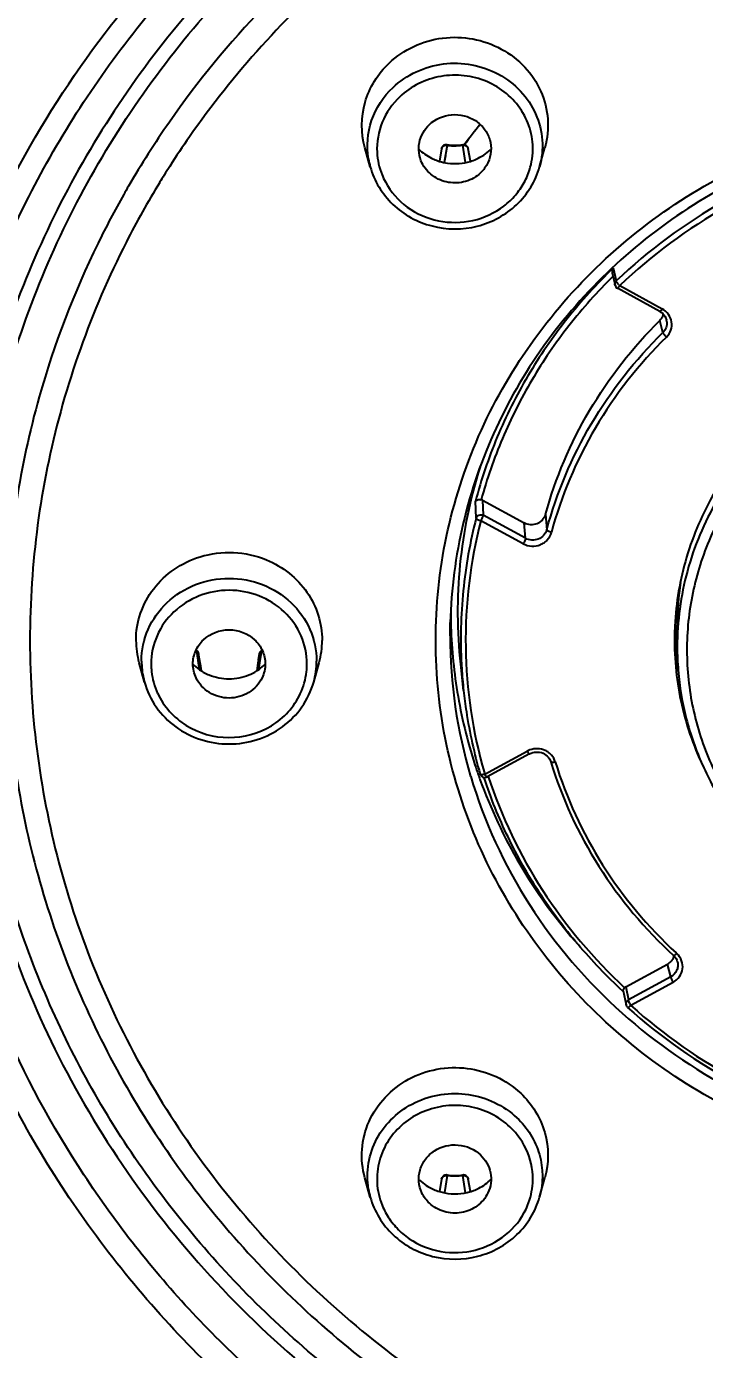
# Model space of a CAD drawing. Header units: millimetres. Extents: x 19741 to 22117, y -10160 to -6800.
# Drawn here: x 20972.94 to 20987.01, y -8173.92 to -8146.44 of the extents above; entities that cross this region are included whole.
import ezdxf

# ---------------------------------------------------------------- set-up
doc = ezdxf.new("R2010")
doc.units = ezdxf.units.MM
doc.styles.add('ARIAL', font='arial.ttf')
doc.dimstyles.get("Standard").update_dxf_attribs({"dimtxt": 15, "dimasz": 15, "dimexe": 0.18, "dimexo": 0.0625, "dimgap": 4, "dimtad": 0, "dimdec": 1, "dimdsep": 46, "dimtxsty": 'ARIAL', "dimcen": 0, "dimclrd": 5, "dimclre": 5, "dimclrt": 5, "dimadec": 0, "dimazin": 0, "dimtfac": 1, "dimtdec": 1, "dimtofl": 0, "dimtmove": 0, "dimatfit": 3, "dimfxl": 1, "dimtolj": 1, "dimtzin": 0, "dimarcsym": 0})

# ---------------------------------------------------------------- blocks, each defined once
blk = doc.blocks.new('*D105')
at = {"color": 5, "lineweight": -2, "transparency": 16777216}
for p, q in [((20930.718, -8157.92), (20930.718, -8082.015)), ((21055.576, -8157.917), (21055.576, -8082.015)), ((20945.718, -8082.195), (21040.576, -8082.195)), ((21055.576, -8082.195), (21070.576, -8082.195))]:
    blk.add_line(p, q, dxfattribs=at)
at = {"color": 5, "transparency": 16777216}
for points in [[(20945.718, -8079.695), (20945.718, -8084.695), (20930.718, -8082.195)], [(21040.576, -8079.695), (21040.576, -8084.695), (21055.576, -8082.195)]]:
    blk.add_solid(points, dxfattribs=at)
at = {"layer": 'Defpoints', "color": 0, "transparency": 16777216}
for p in [(21055.576, -8082.195), (20930.718, -8157.982), (21055.576, -8157.979)]:
    blk.add_point(p, dxfattribs=at)
at = {"color": 5, "transparency": 16777216, "insert": (21099.363, -8082.195), "char_height": 15, "attachment_point": 5, "style": 'ARIAL'}
blk.add_mtext('\\A1;%%C125', dxfattribs=at)

msp = doc.modelspace()

# ---------------------------------------------------------------- linework, layer by layer
at = {"linetype": 'Continuous'}
for p, q in [((20980.077, -8149.358), (20979.965, -8148.957)), ((20981.557, -8148.984), (20981.512, -8149.241)), ((20981.67, -8148.907), (20981.613, -8149.267)), ((20981.67, -8148.907), (20981.671, -8148.9)), ((20981.671, -8148.9), (20981.671, -8148.898)), ((20982.054, -8149.268), (20981.996, -8148.907)), ((20982.003, -8148.952), (20981.996, -8148.907)), ((20982.154, -8149.242), (20982.109, -8148.984)), ((20983.59, -8149.358), (20983.701, -8148.957)), ((20981.635, -8149.129), (20981.613, -8149.267)), ((20985.12, -8151.454), (20985.182, -8151.726)), ((20985.12, -8151.454), (20985.161, -8151.636)), ((20985.099, -8151.566), (20985.156, -8151.813)), ((20986.085, -8152.359), (20985.205, -8151.879)), ((20985.253, -8151.824), (20986.133, -8152.304)), ((20986.149, -8152.797), (20986.084, -8152.546)), ((20986.225, -8152.539), (20986.225, -8152.54)), ((20982.275, -8156.651), (20982.259, -8156.302)), ((20982.407, -8156.28), (20983.272, -8156.752)), ((20982.407, -8156.28), (20982.422, -8156.592)), ((20982.407, -8156.28), (20982.422, -8156.592)), ((20983.248, -8157.183), (20982.372, -8156.705)), ((20983.298, -8157.071), (20982.422, -8156.592)), ((20983.298, -8157.071), (20983.272, -8156.752)), ((20983.711, -8156.578), (20983.738, -8156.895)), ((20981.734, -8159.093), (20981.738, -8158.82)), ((20986.447, -8159.324), (20986.447, -8158.868)), ((20976.5, -8159.557), (20976.477, -8159.406)), ((20976.484, -8159.456), (20976.477, -8159.406)), ((20976.515, -8159.657), (20976.492, -8159.507)), ((20976.546, -8159.656), (20976.516, -8159.466)), ((20977.758, -8159.593), (20977.778, -8159.466)), ((20977.817, -8159.406), (20977.787, -8159.607)), ((20975.391, -8160.055), (20975.279, -8159.654)), ((20976.537, -8159.801), (20976.515, -8159.657)), ((20976.537, -8159.801), (20976.515, -8159.657)), ((20977.746, -8159.665), (20977.72, -8159.824)), ((20977.758, -8159.593), (20977.746, -8159.665)), ((20977.787, -8159.607), (20977.757, -8159.801)), ((20977.779, -8159.657), (20977.757, -8159.801)), ((20977.794, -8159.557), (20977.779, -8159.657)), ((20978.903, -8160.055), (20979.015, -8159.654)), ((20982.014, -8160.232), (20981.955, -8159.687)), ((20982.453, -8161.971), (20983.333, -8161.491)), ((20983.381, -8161.546), (20982.501, -8162.026)), ((20983.381, -8161.546), (20983.381, -8161.546)), ((20982.445, -8161.943), (20982.453, -8161.971)), ((20982.445, -8161.943), (20982.453, -8161.971)), ((20982.439, -8162.046), (20982.437, -8162.038)), ((20982.442, -8162.045), (20982.439, -8162.037)), ((20986.371, -8165.736), (20986.371, -8165.735)), ((20986.424, -8165.68), (20986.439, -8165.695)), ((20986.424, -8165.681), (20986.439, -8165.695)), ((20985.377, -8166.385), (20986.241, -8165.913)), ((20986.31, -8166.179), (20986.241, -8165.913)), ((20986.451, -8165.874), (20986.452, -8165.874)), ((20986.31, -8166.179), (20985.433, -8166.658)), ((20986.359, -8166.292), (20985.483, -8166.771)), ((20985.328, -8166.484), (20985.32, -8166.477)), ((20985.329, -8166.484), (20985.321, -8166.476)), ((20985.326, -8166.471), (20985.385, -8166.758)), ((20985.377, -8166.385), (20985.433, -8166.658)), ((20980.077, -8170.753), (20979.965, -8170.351)), ((20981.557, -8170.379), (20981.512, -8170.637)), ((20981.67, -8170.302), (20981.614, -8170.656)), ((20981.67, -8170.302), (20981.671, -8170.294)), ((20981.671, -8170.294), (20981.671, -8170.292)), ((20982.054, -8170.661), (20981.996, -8170.302)), ((20982.003, -8170.347), (20981.996, -8170.302)), ((20982.154, -8170.636), (20982.109, -8170.378)), ((20983.59, -8170.753), (20983.701, -8170.351)), ((20981.614, -8170.656), (20981.613, -8170.662)), ((20981.614, -8170.656), (20981.613, -8170.662)), ((20981.635, -8170.524), (20981.614, -8170.656))]:
    msp.add_line(p, q, dxfattribs=at)
for points in [[(20981.671, -8148.898), (20981.662, -8148.897), (20981.644, -8148.898), (20981.628, -8148.901), (20981.612, -8148.908), (20981.598, -8148.916), (20981.587, -8148.926), (20981.577, -8148.937), (20981.569, -8148.95), (20981.563, -8148.961), (20981.56, -8148.971), (20981.558, -8148.981), (20981.557, -8148.983)], [(20982.109, -8148.984), (20982.109, -8148.981), (20982.107, -8148.972), (20982.104, -8148.963), (20982.099, -8148.952), (20982.093, -8148.941), (20982.085, -8148.931), (20982.076, -8148.922), (20982.065, -8148.914), (20982.052, -8148.907), (20982.039, -8148.901), (20982.025, -8148.898), (20982.01, -8148.897), (20981.996, -8148.898)], [(20986.085, -8152.359), (20986.093, -8152.364), (20986.121, -8152.383), (20986.148, -8152.405), (20986.171, -8152.431), (20986.191, -8152.459), (20986.207, -8152.489), (20986.22, -8152.52), (20986.225, -8152.539)], [(20976.516, -8159.466), (20976.513, -8159.455), (20976.506, -8159.436), (20976.496, -8159.419), (20976.484, -8159.405), (20976.471, -8159.395)], [(20977.822, -8159.395), (20977.81, -8159.405), (20977.797, -8159.42), (20977.787, -8159.437), (20977.78, -8159.455), (20977.778, -8159.466)], [(20976.574, -8159.824), (20976.558, -8159.728), (20976.546, -8159.656)], [(20983.381, -8161.546), (20983.384, -8161.544), (20983.414, -8161.53), (20983.447, -8161.519), (20983.482, -8161.512), (20983.517, -8161.509), (20983.554, -8161.509), (20983.591, -8161.513), (20983.627, -8161.522), (20983.661, -8161.535), (20983.694, -8161.552), (20983.723, -8161.572), (20983.75, -8161.596), (20983.773, -8161.621), (20983.793, -8161.649), (20983.809, -8161.678), (20983.821, -8161.709)], [(20986.371, -8165.735), (20986.379, -8165.743), (20986.402, -8165.769), (20986.421, -8165.798), (20986.437, -8165.829), (20986.448, -8165.861), (20986.451, -8165.874)], [(20981.671, -8170.293), (20981.66, -8170.292), (20981.642, -8170.293), (20981.626, -8170.297), (20981.61, -8170.303), (20981.596, -8170.312), (20981.584, -8170.323), (20981.575, -8170.335), (20981.567, -8170.347), (20981.562, -8170.359), (20981.559, -8170.369), (20981.557, -8170.378)], [(20982.109, -8170.378), (20982.108, -8170.374), (20982.106, -8170.366), (20982.103, -8170.356), (20982.098, -8170.345), (20982.092, -8170.335), (20982.084, -8170.325), (20982.075, -8170.316), (20982.064, -8170.308), (20982.052, -8170.301), (20982.038, -8170.296), (20982.024, -8170.293), (20982.009, -8170.292), (20981.996, -8170.293)]]:
    msp.add_lwpolyline(points, dxfattribs=at)
for centre, radius, start, end in [((20991.765, -8159.459), 19.317, 145.1704, 149.8623), ((20992.401, -8156.534), 12.88, 141.2552, 143.6447), ((20992.391, -8156.539), 12.872, 141.2084, 143.591), ((20991.857, -8159.535), 18.919, 145.1919, 147.417), ((20981.833, -8147.735), 1.184, 262.0954, 263.8546), ((20981.833, -8147.709), 1.199, 262.2055, 270.874), ((20981.833, -8147.731), 1.188, 263.8557, 269.121), ((20981.833, -8147.73), 1.188, 269.1263, 277.8964), ((20981.833, -8147.71), 1.199, 270.8789, 276.1439), ((20981.834, -8147.714), 1.195, 276.1451, 277.7938), ((20981.65, -8148.92), 1.633, 189.5653, 195.5468), ((20981.829, -8148.208), 1.082, 249.3986, 252.9265), ((20981.831, -8148.201), 1.09, 252.9527, 262.1454), ((20981.84, -8148.216), 1.074, 287.0273, 293.8001), ((20991.736, -8159.457), 18.776, 148.0659, 148.6205), ((20991.774, -8159.481), 18.82, 147.4184, 148.0659), ((20991.653, -8159.391), 19.185, 149.8692, 150.4486), ((20991.676, -8159.421), 18.705, 148.6189, 152.959), ((20981.908, -8148.932), 1.555, 313.3999, 325.2783), ((20981.943, -8148.957), 1.512, 325.2928, 331.29), ((20981.888, -8148.91), 1.585, 307.2673, 313.3736), ((20985.542, -8151.515), 0.423, 223.5067, 226.9476), ((20985.253, -8151.791), 0.1, 193.4107, 241.3701), ((20985.887, -8152.347), 0.279, 343.1326, 345.7041), ((20985.973, -8152.6), 0.259, 10.347, 13.2547), ((20985.977, -8152.599), 0.255, 4.655, 10.334), ((20992.442, -8158.869), 5.995, 171.5297, 179.9983), ((20991.868, -8158.608), 10.121, 180, 180.2271), ((20991.886, -8158.608), 10.14, 180.2273, 181.1948), ((20991.986, -8158.604), 10.239, 181.2064, 189.2886), ((20992.431, -8159.19), 6.042, 177.1702, 178.4575), ((20992.423, -8158.901), 6.026, 179.9167, 181.2043), ((20976.96, -8159.188), 1.745, 180.0742, 195.4384), ((20977.334, -8159.188), 1.745, 344.5596, 359.9261), ((20991.99, -8159.089), 10.257, 180.0248, 196.5919), ((20992.436, -8158.901), 6.04, 181.205, 184.0489), ((20992.449, -8158.9), 6.052, 184.0498, 188.6727), ((20992.439, -8159.324), 5.992, 180.0002, 184.6702), ((20976.966, -8159.618), 1.635, 180.052, 192.6755), ((20976.972, -8159.678), 1.442, 180.014, 186.3216), ((20977.119, -8158.949), 1.033, 225.5414, 234.8534), ((20977.174, -8158.949), 1.033, 305.1466, 314.4583), ((20977.322, -8159.678), 1.442, 353.4811, 359.9845), ((20977.322, -8159.617), 1.641, 344.5026, 359.927), ((20991.969, -8159.158), 10.013, 183.0246, 183.4447), ((20991.977, -8159.158), 10.021, 183.4451, 186.153), ((20976.977, -8159.615), 1.646, 192.6619, 195.4942), ((20977.004, -8159.673), 1.475, 186.3904, 204.792), ((20977.127, -8158.938), 1.046, 234.8387, 238.0004), ((20977.128, -8158.937), 1.047, 238.0001, 241.3648), ((20977.136, -8158.922), 1.064, 241.3837, 247.839), ((20977.16, -8158.926), 1.06, 292.156, 301.9641), ((20977.166, -8158.938), 1.046, 301.9998, 305.1613), ((20977.288, -8159.672), 1.476, 334.7833, 353.4116), ((20992.035, -8158.593), 10.289, 189.301, 198.0052), ((20983.529, -8161.856), 0.415, 109.9963, 118.2654), ((20992.108, -8158.57), 10.366, 198.0038, 199.2006), ((20992.124, -8158.564), 10.383, 199.2004, 199.7714), ((20982.453, -8161.938), 0.1, 196.2156, 298.6299), ((20992.596, -8158.275), 10.94, 220.8521, 221.2475), ((20986.123, -8165.666), 0.268, 340.7906, 343.1183), ((20985.445, -8166.492), 0.128, 136.0379, 141.3091), ((20985.483, -8166.738), 0.1, 191.6564, 227.8933), ((20985.99, -8166.461), 0.594, 206.558, 211.3869), ((20981.833, -8169.129), 1.184, 262.0954, 263.8111), ((20981.833, -8169.104), 1.199, 262.2055, 270.874), ((20981.833, -8169.125), 1.188, 263.8141, 270.6292), ((20981.833, -8169.126), 1.187, 270.6335, 277.8995), ((20981.833, -8169.105), 1.199, 270.8789, 276.1439), ((20981.834, -8169.108), 1.195, 276.1451, 277.7938), ((20981.651, -8170.315), 1.633, 189.52, 195.5367), ((20981.826, -8169.611), 1.074, 246.1999, 252.9727), ((20981.832, -8169.592), 1.093, 252.9676, 258.9518), ((20981.837, -8169.603), 1.082, 287.0735, 290.6014), ((20981.839, -8169.609), 1.076, 290.597, 296.99), ((20981.722, -8170.352), 1.511, 208.301, 214.3849), ((20981.759, -8170.327), 1.555, 214.3997, 226.5983), ((20981.778, -8170.305), 1.584, 226.6246, 232.5478)]:
    msp.add_arc(centre, radius, start, end, dxfattribs=at)
for points, knots in [([(20930.718, -8157.979), (20930.504, -8154.001), (20930.937, -8145.958), (20934.142, -8134.293), (20938.825, -8125.297), (20943.643, -8118.763), (20949.165, -8112.689), (20957.248, -8106.149), (20966.507, -8101.311), (20974.412, -8098.55), (20982.595, -8096.552), (20988.933, -8095.945), (20993.147, -8095.945)], [0, 0, 0, 0, 0.121522, 0.243492, 0.366411, 0.428424, 0.490784, 0.616404, 0.743348, 0.807307, 0.871469, 1, 1, 1, 1]), ([(20930.931, -8157.677), (20931.071, -8153.915), (20931.862, -8148.262), (20934.028, -8141.016), (20936.927, -8133.974), (20941.883, -8125.713), (20948.381, -8118.54), (20954.362, -8113.588), (20960.847, -8109.178), (20969.744, -8104.81), (20981.241, -8101.602), (20993.172, -8100.522), (21005.102, -8101.611), (21016.595, -8104.828), (21025.488, -8109.202), (21031.971, -8113.617), (21037.947, -8118.574), (21044.439, -8125.751), (21049.388, -8134.016), (21052.282, -8141.06), (21054.442, -8148.308), (21055.228, -8153.961), (21055.364, -8157.724)], [0, 0, 0, 0, 0.060743, 0.091251, 0.121862, 0.183409, 0.24559, 0.276968, 0.308508, 0.371957, 0.43586, 0.500007, 0.564153, 0.628055, 0.691501, 0.72304, 0.754416, 0.816594, 0.87814, 0.90875, 0.939257, 1, 1, 1, 1]), ([(21024.322, -8210.31), (21027.778, -8208.399), (21034.312, -8203.932), (21042.582, -8195.521), (21048.972, -8185.738), (21053.225, -8174.957), (21055.176, -8163.594), (21054.746, -8152.088), (21051.952, -8140.885), (21046.906, -8130.418), (21039.806, -8121.087), (21030.93, -8113.248), (21020.619, -8107.196), (21009.267, -8103.154), (20997.305, -8101.275), (20985.186, -8101.628), (20973.371, -8104.197), (20965.953, -8107.343), (20962.447, -8109.243)], [0, 0, 0, 0, 0.063059, 0.125441, 0.187164, 0.248341, 0.309174, 0.36992, 0.430848, 0.492201, 0.554154, 0.616784, 0.680067, 0.743881, 0.808029, 0.872266, 0.936332, 1, 1, 1, 1]), ([(20933.5, -8153.841), (20933.891, -8150.401), (20935.35, -8143.558), (20939.466, -8133.879), (20945.376, -8125.072), (20952.877, -8117.436), (20961.715, -8111.221), (20971.596, -8106.631), (20982.188, -8103.816), (20989.495, -8103.184), (20993.147, -8103.184)], [0, 0, 0, 0, 0.121505, 0.243723, 0.366989, 0.491492, 0.617254, 0.744133, 0.87184, 1, 1, 1, 1]), ([(20933.839, -8153.424), (20934.25, -8150.019), (20935.737, -8143.251), (20939.866, -8133.685), (20945.759, -8124.988), (20953.217, -8117.449), (20961.991, -8111.315), (20971.791, -8106.787), (20982.288, -8104.01), (20989.528, -8103.386), (20993.147, -8103.386)], [0, 0, 0, 0, 0.121478, 0.243672, 0.366932, 0.491438, 0.617211, 0.744105, 0.871826, 1, 1, 1, 1]), ([(20993.147, -8103.816), (20989.555, -8103.816), (20982.37, -8104.434), (20971.95, -8107.189), (20962.223, -8111.682), (20953.511, -8117.769), (20946.104, -8125.249), (20941.211, -8132.464), (20938.183, -8138.657), (20935.771, -8145.061), (20934.659, -8150.098), (20934.249, -8153.478)], [0, 0, 0, 0, 0.128122, 0.255798, 0.382654, 0.508402, 0.632897, 0.75616, 0.817448, 0.87851, 1, 1, 1, 1]), ([(20991.056, -8104.235), (20987.576, -8104.352), (20980.637, -8105.169), (20970.62, -8108.111), (20961.303, -8112.678), (20952.979, -8118.731), (20945.911, -8126.081), (20940.323, -8134.502), (20936.395, -8143.726), (20934.963, -8150.238), (20934.559, -8153.516)], [0, 0, 0, 0, 0.128179, 0.255844, 0.38266, 0.508371, 0.632857, 0.756146, 0.878422, 1, 1, 1, 1]), ([(20971.348, -8152.655), (20971.713, -8151.568), (20972.628, -8149.442), (20974.506, -8146.51), (20976.849, -8143.895), (20979.595, -8141.662), (20982.678, -8139.866), (20986.021, -8138.55), (20989.539, -8137.748), (20991.944, -8137.568), (20993.147, -8137.568)], [0, 0, 0, 0, 0.121707, 0.244305, 0.36795, 0.492688, 0.61846, 0.745104, 0.872393, 1, 1, 1, 1]), ([(20970.786, -8159.69), (20970.748, -8158.286), (20970.971, -8155.454), (20972.188, -8151.364), (20974.239, -8147.586), (20977.039, -8144.27), (20980.476, -8141.547), (20984.413, -8139.524), (20988.691, -8138.277), (20991.662, -8137.997), (20993.147, -8137.997)], [0, 0, 0, 0, 0.121571, 0.243627, 0.366646, 0.490943, 0.616628, 0.743595, 0.871529, 1, 1, 1, 1]), ([(20984.861, -8140.1), (20983.256, -8140.729), (20980.197, -8142.355), (20976.346, -8145.784), (20973.473, -8149.992), (20972.322, -8153.175), (20971.961, -8154.797)], [0, 0, 0, 0, 0.254744, 0.506284, 0.754488, 1, 1, 1, 1]), ([(20993.147, -8140.155), (20991.493, -8140.155), (20988.182, -8140.542), (20983.517, -8142.253), (20979.43, -8144.991), (20977.239, -8147.418), (20976.324, -8148.735)], [0, 0, 0, 0, 0.253418, 0.505249, 0.754302, 1, 1, 1, 1]), ([(20972.253, -8154.861), (20972.609, -8153.262), (20973.742, -8150.124), (20976.572, -8145.975), (20980.366, -8142.594), (20983.38, -8140.988), (20984.962, -8140.367)], [0, 0, 0, 0, 0.245515, 0.49372, 0.745258, 1, 1, 1, 1]), ([(20978.601, -8145.312), (20978.349, -8145.548), (20977.373, -8146.515), (20976.496, -8147.582), (20975.909, -8148.427)], [0, 0, 0, 0, 0.251248, 1, 1, 1, 1]), ([(20980.468, -8147.202), (20980.617, -8147.06), (20980.967, -8146.824), (20981.576, -8146.65), (20982.211, -8146.669), (20982.808, -8146.879), (20983.304, -8147.259), (20983.645, -8147.772), (20983.795, -8148.363), (20983.754, -8148.767), (20983.701, -8148.957)], [0, 0, 0, 0, 0.125816, 0.253365, 0.381485, 0.508768, 0.63414, 0.757283, 0.878807, 1, 1, 1, 1]), ([(20950.099, -8147.413), (20949.59, -8148.992), (20948.766, -8152.212), (20948.132, -8157.15), (20948.112, -8162.127), (20948.9, -8168.719), (20951.418, -8176.745), (20956.699, -8185.417), (20963.949, -8192.69), (20972.769, -8198.175), (20982.675, -8201.585), (20989.658, -8202.355), (20993.147, -8202.355)], [0, 0, 0, 0, 0.061272, 0.122397, 0.183469, 0.244587, 0.367105, 0.490819, 0.6161, 0.742973, 0.87113, 1, 1, 1, 1]), ([(20979.966, -8148.958), (20979.881, -8148.655), (20979.882, -8147.986), (20980.236, -8147.42), (20980.468, -8147.202)], [0, 0, 0, 0, 0.496267, 1, 1, 1, 1]), ([(20980.549, -8147.708), (20980.69, -8147.575), (20981.019, -8147.353), (20981.591, -8147.189), (20982.189, -8147.207), (20982.749, -8147.404), (20983.216, -8147.761), (20983.537, -8148.243), (20983.678, -8148.799), (20983.639, -8149.179), (20983.59, -8149.358)], [0, 0, 0, 0, 0.125801, 0.253341, 0.381453, 0.508739, 0.634126, 0.757282, 0.878809, 1, 1, 1, 1]), ([(20983.447, -8149.069), (20983.457, -8148.916), (20983.426, -8148.604), (20983.234, -8148.172), (20982.916, -8147.815), (20982.502, -8147.564), (20982.028, -8147.44), (20981.538, -8147.455), (20981.073, -8147.606), (20980.805, -8147.791), (20980.69, -8147.9)], [0, 0, 0, 0, 0.12091, 0.242811, 0.366572, 0.492378, 0.619705, 0.747504, 0.874598, 1, 1, 1, 1]), ([(20980.04, -8149.192), (20979.995, -8148.928), (20980.041, -8148.365), (20980.352, -8147.894), (20980.549, -8147.708)], [0, 0, 0, 0, 0.496061, 1, 1, 1, 1]), ([(20980.69, -8147.9), (20980.534, -8148.048), (20980.282, -8148.409), (20980.208, -8148.844), (20980.218, -8149.055)], [0, 0, 0, 0, 0.503985, 1, 1, 1, 1]), ([(20981.434, -8159.19), (20981.434, -8158.466), (20981.586, -8157.01), (20982.259, -8154.917), (20983.352, -8152.988), (20984.82, -8151.3), (20986.607, -8149.916), (20988.644, -8148.889), (20990.851, -8148.257), (20992.382, -8148.115), (20993.147, -8148.115)], [0, 0, 0, 0, 0.121543, 0.243624, 0.36669, 0.49103, 0.616736, 0.743689, 0.87159, 1, 1, 1, 1]), ([(20981.149, -8149.271), (20981.089, -8149.144), (20981.048, -8148.841), (20981.2, -8148.577), (20981.303, -8148.48)], [0, 0, 0, 0, 0.496938, 1, 1, 1, 1]), ([(20981.303, -8148.48), (20981.425, -8148.364), (20981.762, -8148.216), (20982.203, -8148.326), (20982.454, -8148.559), (20982.57, -8148.785), (20982.597, -8149.035), (20982.553, -8149.197), (20982.518, -8149.271)], [0, 0, 0, 0, 0.252142, 0.505791, 0.631593, 0.75511, 0.87734, 1, 1, 1, 1]), ([(21004.556, -8158.82), (21004.538, -8158.127), (21004.357, -8156.738), (21003.669, -8154.749), (21002.589, -8152.921), (21001.158, -8151.324), (20999.43, -8150.017), (20996.816, -8148.724), (20993.147, -8148.047), (20989.478, -8148.724), (20986.864, -8150.017), (20985.135, -8151.324), (20983.705, -8152.921), (20982.625, -8154.749), (20981.937, -8156.738), (20981.756, -8158.127), (20981.738, -8158.82)], [0, 0, 0, 0, 0.060726, 0.121768, 0.183337, 0.24558, 0.308532, 0.372125, 0.5, 0.627875, 0.691468, 0.754419, 0.816663, 0.878232, 0.939274, 1, 1, 1, 1]), ([(20980.218, -8149.055), (20980.226, -8149.214), (20980.274, -8149.428), (20980.364, -8149.622), (20980.39, -8149.67)], [0, 0, 0, 0, 0.747987, 1, 1, 1, 1]), ([(20981.082, -8148.988), (20981.16, -8149.064), (20981.281, -8149.15), (20981.414, -8149.208), (20981.449, -8149.221)], [0, 0, 0, 0, 0.747356, 1, 1, 1, 1]), ([(20981.557, -8148.983), (20981.562, -8148.96), (20981.592, -8148.914), (20981.646, -8148.904), (20981.67, -8148.907)], [0, 0, 0, 0, 0.497536, 1, 1, 1, 1]), ([(20981.996, -8148.898), (20981.995, -8148.899), (20981.996, -8148.902), (20981.996, -8148.905), (20981.996, -8148.907)], [0, 0, 0, 0, 0.265597, 1, 1, 1, 1]), ([(20981.996, -8148.907), (20982.021, -8148.904), (20982.074, -8148.914), (20982.104, -8148.96), (20982.109, -8148.984)], [0, 0, 0, 0, 0.502582, 1, 1, 1, 1]), ([(20990.008, -8149.002), (20989.105, -8149.252), (20987.364, -8149.966), (20985.85, -8151.086), (20985.182, -8151.726)], [0, 0, 0, 0, 0.503015, 1, 1, 1, 1]), ([(20982.364, -8149.483), (20982.278, -8149.564), (20982.062, -8149.686), (20981.694, -8149.706), (20981.356, -8149.564), (20981.198, -8149.376), (20981.149, -8149.271)], [0, 0, 0, 0, 0.250061, 0.503557, 0.754879, 1, 1, 1, 1]), ([(20983.269, -8149.683), (20983.295, -8149.636), (20983.388, -8149.443), (20983.438, -8149.229), (20983.447, -8149.069)], [0, 0, 0, 0, 0.252176, 1, 1, 1, 1]), ([(20990.036, -8149.124), (20989.141, -8149.372), (20987.416, -8150.08), (20985.915, -8151.19), (20985.253, -8151.824)], [0, 0, 0, 0, 0.503015, 1, 1, 1, 1]), ([(20980.077, -8149.358), (20980.158, -8149.65), (20980.495, -8150.203), (20981.343, -8150.662), (20982.313, -8150.667), (20982.889, -8150.355), (20983.114, -8150.142)], [0, 0, 0, 0, 0.245202, 0.495862, 0.749272, 1, 1, 1, 1]), ([(20983.114, -8150.142), (20983.227, -8150.036), (20983.424, -8149.793), (20983.548, -8149.506), (20983.59, -8149.358)], [0, 0, 0, 0, 0.502511, 1, 1, 1, 1]), ([(20980.39, -8149.67), (20980.498, -8149.873), (20980.819, -8150.237), (20981.484, -8150.525), (20982.214, -8150.52), (20982.66, -8150.314), (20982.848, -8150.171)], [0, 0, 0, 0, 0.245138, 0.495991, 0.749229, 1, 1, 1, 1]), ([(20974.963, -8149.929), (20974.775, -8150.261), (20974.064, -8151.606), (20973.516, -8153.037), (20973.208, -8154.133)], [0, 0, 0, 0, 0.251128, 1, 1, 1, 1]), ([(20975.016, -8150.917), (20974.285, -8152.349), (20973.194, -8155.411), (20972.831, -8160.261), (20973.763, -8165.043), (20975.932, -8169.446), (20979.19, -8173.189), (20983.328, -8176.039), (20988.077, -8177.822), (20991.458, -8178.225), (20993.147, -8178.225)], [0, 0, 0, 0, 0.122878, 0.245062, 0.367446, 0.490869, 0.615895, 0.742673, 0.870915, 1, 1, 1, 1]), ([(20985.12, -8151.454), (20984.776, -8151.788), (20984.132, -8152.498), (20983.322, -8153.679), (20982.683, -8154.951), (20982.379, -8155.847), (20982.259, -8156.302)], [0, 0, 0, 0, 0.252493, 0.503177, 0.752242, 1, 1, 1, 1]), ([(20985.12, -8151.454), (20985.115, -8151.462), (20985.098, -8151.496), (20985.093, -8151.537), (20985.099, -8151.566)], [0, 0, 0, 0, 0.245673, 1, 1, 1, 1]), ([(20985.114, -8151.628), (20984.787, -8151.95), (20984.178, -8152.634), (20983.407, -8153.766), (20982.794, -8154.981), (20982.497, -8155.836), (20982.379, -8156.27)], [0, 0, 0, 0, 0.252407, 0.503068, 0.752171, 1, 1, 1, 1]), ([(20985.156, -8151.813), (20985.152, -8151.798), (20985.153, -8151.765), (20985.171, -8151.737), (20985.182, -8151.726)], [0, 0, 0, 0, 0.49475, 1, 1, 1, 1]), ([(20985.235, -8151.806), (20985.223, -8151.793), (20985.206, -8151.773), (20985.19, -8151.748), (20985.184, -8151.736), (20985.183, -8151.731)], [0, 0, 0, 0, 0.590775, 0.826725, 1, 1, 1, 1]), ([(20985.205, -8151.879), (20985.207, -8151.88), (20985.215, -8151.875), (20985.225, -8151.865), (20985.239, -8151.846), (20985.248, -8151.832), (20985.253, -8151.824)], [0, 0, 0, 0, 0.096784, 0.303571, 0.614244, 1, 1, 1, 1]), ([(20986.133, -8152.304), (20986.128, -8152.312), (20986.119, -8152.326), (20986.105, -8152.345), (20986.095, -8152.355), (20986.087, -8152.36), (20986.085, -8152.359)], [0, 0, 0, 0, 0.383461, 0.687203, 0.898249, 1, 1, 1, 1]), ([(20986.221, -8152.893), (20986.262, -8152.852), (20986.326, -8152.752), (20986.343, -8152.576), (20986.274, -8152.412), (20986.184, -8152.333), (20986.133, -8152.304)], [0, 0, 0, 0, 0.253528, 0.497178, 0.74257, 1, 1, 1, 1]), ([(20983.711, -8156.578), (20983.919, -8155.825), (20984.542, -8154.358), (20985.522, -8153.104), (20986.084, -8152.546)], [0, 0, 0, 0, 0.496938, 1, 1, 1, 1]), ([(20986.154, -8152.428), (20986.151, -8152.439), (20986.135, -8152.482), (20986.108, -8152.522), (20986.084, -8152.546)], [0, 0, 0, 0, 0.245657, 1, 1, 1, 1]), ([(20986.231, -8152.578), (20986.234, -8152.618), (20986.223, -8152.699), (20986.178, -8152.769), (20986.149, -8152.797)], [0, 0, 0, 0, 0.496859, 1, 1, 1, 1]), ([(20983.738, -8156.895), (20983.945, -8156.128), (20984.575, -8154.634), (20985.575, -8153.361), (20986.149, -8152.797)], [0, 0, 0, 0, 0.496875, 1, 1, 1, 1]), ([(20986.221, -8152.893), (20985.653, -8153.451), (20984.663, -8154.712), (20984.04, -8156.19), (20983.835, -8156.949)], [0, 0, 0, 0, 0.503125, 1, 1, 1, 1]), ([(20986.149, -8152.797), (20986.15, -8152.803), (20986.157, -8152.818), (20986.173, -8152.841), (20986.195, -8152.867), (20986.212, -8152.885), (20986.221, -8152.893)], [0, 0, 0, 0, 0.156059, 0.399136, 0.692208, 1, 1, 1, 1]), ([(20991.433, -8216.606), (20987.332, -8216.495), (20981.179, -8215.728), (20973.28, -8213.534), (20965.683, -8210.596), (20956.85, -8205.572), (20949.244, -8198.907), (20944.129, -8192.781), (20939.729, -8186.227), (20935.589, -8177.269), (20933.049, -8165.769), (20933.053, -8157.922), (20933.475, -8154.063)], [0, 0, 0, 0, 0.128621, 0.192791, 0.256745, 0.383633, 0.509158, 0.571464, 0.633428, 0.756283, 0.878292, 1, 1, 1, 1]), ([(20990.023, -8216.174), (20986.013, -8215.975), (20980.01, -8215.099), (20972.322, -8212.808), (20964.941, -8209.806), (20956.377, -8204.762), (20949.018, -8198.153), (20944.073, -8192.111), (20939.819, -8185.662), (20935.819, -8176.874), (20933.359, -8165.613), (20933.354, -8157.934), (20933.756, -8154.155)], [0, 0, 0, 0, 0.128635, 0.19279, 0.256725, 0.383569, 0.509059, 0.571354, 0.633313, 0.75619, 0.878242, 1, 1, 1, 1]), ([(20934.168, -8154.188), (20933.761, -8157.961), (20933.761, -8165.627), (20936.221, -8176.872), (20941.033, -8187.41), (20947.991, -8196.801), (20956.802, -8204.662), (20967.101, -8210.674), (20978.458, -8214.596), (20986.43, -8215.713), (20990.432, -8215.886)], [0, 0, 0, 0, 0.121821, 0.243933, 0.366866, 0.491007, 0.616541, 0.743419, 0.871379, 1, 1, 1, 1]), ([(20934.476, -8154.225), (20934.065, -8157.98), (20934.052, -8165.612), (20936.485, -8176.81), (20941.264, -8187.307), (20948.184, -8196.664), (20956.953, -8204.497), (20967.208, -8210.489), (20978.518, -8214.399), (20986.459, -8215.512), (20990.445, -8215.684)], [0, 0, 0, 0, 0.121789, 0.243869, 0.366776, 0.490906, 0.616444, 0.743343, 0.871338, 1, 1, 1, 1]), ([(20973.208, -8154.133), (20972.805, -8155.564), (20972.343, -8158.535), (20972.741, -8163.024), (20973.963, -8166.591), (20975.427, -8169.221), (20977.207, -8171.69), (20979.978, -8174.386), (20983.3, -8176.402), (20986.192, -8177.558), (20989.215, -8178.398), (20991.578, -8178.655), (20993.147, -8178.655)], [0, 0, 0, 0, 0.122048, 0.243995, 0.366571, 0.428397, 0.490582, 0.615931, 0.742833, 0.806876, 0.871163, 1, 1, 1, 1]), ([(20981.955, -8159.687), (20981.881, -8159.001), (20981.874, -8157.609), (20982.154, -8156.245), (20982.361, -8155.585)], [0, 0, 0, 0, 0.499469, 1, 1, 1, 1]), ([(20987.219, -8156.122), (20986.975, -8156.543), (20986.586, -8157.443), (20986.42, -8158.409), (20986.397, -8158.892)], [0, 0, 0, 0, 0.501739, 1, 1, 1, 1]), ([(20982.259, -8156.302), (20982.266, -8156.286), (20982.31, -8156.263), (20982.354, -8156.264), (20982.379, -8156.27)], [0, 0, 0, 0, 0.406668, 1, 1, 1, 1]), ([(20987.27, -8156.283), (20987.003, -8156.743), (20986.589, -8157.732), (20986.447, -8158.796), (20986.447, -8159.324)], [0, 0, 0, 0, 0.501751, 1, 1, 1, 1]), ([(20987.445, -8156.438), (20987.242, -8156.789), (20986.907, -8157.531), (20986.643, -8158.72), (20986.63, -8159.936), (20986.869, -8161.13), (20987.35, -8162.256), (20988.053, -8163.271), (20988.801, -8163.99), (20989.478, -8164.474), (20990.205, -8164.896), (20991.189, -8165.291), (20992.234, -8165.497), (20993.082, -8165.545), (20993.932, -8165.513), (20994.98, -8165.327), (20996.168, -8164.876), (20997.241, -8164.213), (20998.158, -8163.366), (20998.644, -8162.694), (20998.849, -8162.34)], [0, 0, 0, 0, 0.061281, 0.12216, 0.182889, 0.243742, 0.304971, 0.366769, 0.429238, 0.460764, 0.492448, 0.556152, 0.620237, 0.652384, 0.684535, 0.748646, 0.812398, 0.875598, 0.938135, 1, 1, 1, 1]), ([(20971.643, -8156.635), (20971.412, -8158.504), (20971.499, -8162.34), (20972.695, -8165.984), (20973.534, -8167.68)], [0, 0, 0, 0, 0.498729, 1, 1, 1, 1]), ([(20982.275, -8156.651), (20982.147, -8157.145), (20981.967, -8158.154), (20981.943, -8159.178), (20981.97, -8159.687)], [0, 0, 0, 0, 0.500416, 1, 1, 1, 1]), ([(20982.372, -8156.705), (20982.152, -8157.558), (20981.937, -8159.33), (20982.201, -8161.096), (20982.445, -8161.943)], [0, 0, 0, 0, 0.499901, 1, 1, 1, 1]), ([(20982.275, -8156.651), (20982.279, -8156.637), (20982.294, -8156.61), (20982.332, -8156.585), (20982.378, -8156.577), (20982.408, -8156.585), (20982.422, -8156.592)], [0, 0, 0, 0, 0.240643, 0.490447, 0.746129, 1, 1, 1, 1]), ([(20982.275, -8156.651), (20982.275, -8156.656), (20982.285, -8156.668), (20982.317, -8156.689), (20982.349, -8156.699), (20982.372, -8156.705)], [0, 0, 0, 0, 0.142851, 0.37102, 1, 1, 1, 1]), ([(20982.372, -8156.705), (20982.385, -8156.684), (20982.401, -8156.653), (20982.417, -8156.615), (20982.421, -8156.599), (20982.422, -8156.592)], [0, 0, 0, 0, 0.596569, 0.839521, 1, 1, 1, 1]), ([(20983.711, -8156.578), (20983.699, -8156.621), (20983.665, -8156.681), (20983.597, -8156.739), (20983.518, -8156.782), (20983.403, -8156.799), (20983.312, -8156.774), (20983.272, -8156.752)], [0, 0, 0, 0, 0.246163, 0.369731, 0.493773, 0.744114, 1, 1, 1, 1]), ([(20983.248, -8157.183), (20983.302, -8157.212), (20983.424, -8157.246), (20983.578, -8157.222), (20983.684, -8157.165), (20983.774, -8157.087), (20983.819, -8157.006), (20983.835, -8156.949)], [0, 0, 0, 0, 0.256145, 0.506288, 0.630202, 0.753671, 1, 1, 1, 1]), ([(20983.738, -8156.895), (20983.727, -8156.937), (20983.681, -8157.018), (20983.567, -8157.097), (20983.429, -8157.117), (20983.338, -8157.093), (20983.298, -8157.071)], [0, 0, 0, 0, 0.244035, 0.493319, 0.746768, 1, 1, 1, 1]), ([(20983.835, -8156.949), (20983.823, -8156.946), (20983.8, -8156.94), (20983.771, -8156.926), (20983.749, -8156.913), (20983.739, -8156.901), (20983.738, -8156.895)], [0, 0, 0, 0, 0.326708, 0.621845, 0.855179, 1, 1, 1, 1]), ([(20983.298, -8157.071), (20983.298, -8157.077), (20983.293, -8157.093), (20983.282, -8157.12), (20983.267, -8157.151), (20983.255, -8157.173), (20983.248, -8157.183)], [0, 0, 0, 0, 0.16004, 0.406529, 0.698959, 1, 1, 1, 1]), ([(20975.216, -8159.19), (20975.216, -8159), (20975.28, -8158.615), (20975.56, -8158.098), (20975.993, -8157.689), (20976.354, -8157.514), (20976.544, -8157.455)], [0, 0, 0, 0, 0.244962, 0.49252, 0.744206, 1, 1, 1, 1]), ([(20976.544, -8157.455), (20976.767, -8157.386), (20977.241, -8157.325), (20977.707, -8157.428), (20977.922, -8157.518)], [0, 0, 0, 0, 0.500459, 1, 1, 1, 1]), ([(20977.922, -8157.518), (20978.091, -8157.588), (20978.409, -8157.774), (20978.784, -8158.174), (20979.023, -8158.659), (20979.078, -8159.014), (20979.078, -8159.19)], [0, 0, 0, 0, 0.255375, 0.506787, 0.754557, 1, 1, 1, 1]), ([(20993.147, -8179.198), (20991.701, -8179.198), (20988.808, -8178.92), (20984.648, -8177.682), (20980.835, -8175.675), (20977.527, -8172.978), (20974.861, -8169.701), (20972.951, -8165.978), (20971.876, -8161.966), (20971.749, -8159.203), (20971.833, -8157.838)], [0, 0, 0, 0, 0.12854, 0.256521, 0.383499, 0.509156, 0.633398, 0.756358, 0.878388, 1, 1, 1, 1]), ([(20975.331, -8159.619), (20975.331, -8159.395), (20975.427, -8158.939), (20975.835, -8158.368), (20976.439, -8157.99), (20977.147, -8157.858), (20977.855, -8157.99), (20978.459, -8158.368), (20978.866, -8158.939), (20978.963, -8159.395), (20978.963, -8159.619)], [0, 0, 0, 0, 0.121763, 0.245423, 0.37178, 0.499993, 0.628206, 0.754564, 0.878232, 1, 1, 1, 1]), ([(20993.147, -8180.812), (20991.607, -8180.812), (20988.526, -8180.517), (20984.094, -8179.207), (20980.027, -8177.08), (20976.492, -8174.222), (20973.634, -8170.747), (20971.573, -8166.796), (20970.394, -8162.531), (20970.231, -8159.59), (20970.306, -8158.136)], [0, 0, 0, 0, 0.128519, 0.256488, 0.383463, 0.509128, 0.633388, 0.756365, 0.878402, 1, 1, 1, 1]), ([(20978.764, -8159.678), (20978.764, -8159.479), (20978.678, -8159.073), (20978.315, -8158.565), (20977.777, -8158.228), (20977.147, -8158.111), (20976.517, -8158.228), (20975.979, -8158.565), (20975.616, -8159.073), (20975.53, -8159.479), (20975.53, -8159.678)], [0, 0, 0, 0, 0.12175, 0.245415, 0.371774, 0.499992, 0.628209, 0.75457, 0.878232, 1, 1, 1, 1]), ([(20976.397, -8159.678), (20976.397, -8159.586), (20976.437, -8159.398), (20976.66, -8159.084), (20977.147, -8158.893), (20977.634, -8159.084), (20977.857, -8159.397), (20977.897, -8159.586), (20977.897, -8159.678)], [0, 0, 0, 0, 0.122868, 0.247668, 0.499983, 0.752306, 0.877124, 1, 1, 1, 1]), ([(21004.86, -8159.19), (21004.86, -8159.914), (21004.708, -8161.37), (21004.035, -8163.464), (21002.942, -8165.392), (21001.474, -8167.08), (20999.686, -8168.464), (20996.971, -8169.834), (20993.147, -8170.553), (20989.323, -8169.834), (20986.608, -8168.464), (20984.82, -8167.08), (20983.352, -8165.392), (20982.259, -8163.464), (20981.586, -8161.37), (20981.434, -8159.914), (20981.434, -8159.19)], [0, 0, 0, 0, 0.060838, 0.121951, 0.183551, 0.24579, 0.308712, 0.37226, 0.499999, 0.627738, 0.691284, 0.754206, 0.816446, 0.878047, 0.939161, 1, 1, 1, 1]), ([(20986.391, -8159.028), (20986.379, -8159.502), (20986.466, -8160.458), (20986.774, -8161.367), (20986.978, -8161.798)], [0, 0, 0, 0, 0.498747, 1, 1, 1, 1]), ([(20975.391, -8160.055), (20975.441, -8160.239), (20975.61, -8160.593), (20976.024, -8161.011), (20976.555, -8161.28), (20977.147, -8161.373), (20977.739, -8161.28), (20978.27, -8161.011), (20978.684, -8160.593), (20978.852, -8160.239), (20978.903, -8160.055)], [0, 0, 0, 0, 0.122663, 0.24695, 0.372941, 0.500003, 0.627064, 0.753053, 0.877338, 1, 1, 1, 1]), ([(20977.831, -8159.968), (20977.773, -8160.092), (20977.572, -8160.311), (20977.147, -8160.426), (20976.722, -8160.311), (20976.521, -8160.092), (20976.462, -8159.968)], [0, 0, 0, 0, 0.24657, 0.499985, 0.753402, 1, 1, 1, 1]), ([(20986.467, -8159.812), (20986.494, -8160.149), (20986.607, -8160.822), (20986.944, -8161.79), (20987.44, -8162.695), (20988.083, -8163.513), (20988.854, -8164.223), (20989.735, -8164.808), (20990.704, -8165.252), (20991.734, -8165.544), (20992.8, -8165.678), (20993.875, -8165.649), (20994.932, -8165.458), (20995.943, -8165.111), (20996.883, -8164.616), (20997.728, -8163.984), (20998.455, -8163.234), (20998.852, -8162.664), (20999.024, -8162.366)], [0, 0, 0, 0, 0.060494, 0.121249, 0.182407, 0.244071, 0.306286, 0.369045, 0.432282, 0.495888, 0.559717, 0.623601, 0.687369, 0.75086, 0.813937, 0.876507, 0.938523, 1, 1, 1, 1]), ([(20975.666, -8160.291), (20975.728, -8160.426), (20975.897, -8160.681), (20976.367, -8161.074), (20977.141, -8161.294), (20977.916, -8161.08), (20978.389, -8160.69), (20978.56, -8160.436), (20978.623, -8160.301)], [0, 0, 0, 0, 0.122925, 0.24784, 0.499928, 0.752068, 0.877034, 1, 1, 1, 1]), ([(20982.014, -8160.232), (20982.029, -8160.378), (20982.106, -8160.963), (20982.233, -8161.541), (20982.357, -8161.966)], [0, 0, 0, 0, 0.249814, 1, 1, 1, 1]), ([(20983.333, -8161.491), (20983.338, -8161.499), (20983.347, -8161.513), (20983.361, -8161.531), (20983.37, -8161.541), (20983.378, -8161.547), (20983.381, -8161.546)], [0, 0, 0, 0, 0.383461, 0.687203, 0.898249, 1, 1, 1, 1]), ([(20983.916, -8161.713), (20983.9, -8161.662), (20983.858, -8161.59), (20983.779, -8161.517), (20983.686, -8161.462), (20983.55, -8161.43), (20983.439, -8161.447), (20983.387, -8161.466)], [0, 0, 0, 0, 0.247275, 0.371094, 0.495235, 0.745062, 1, 1, 1, 1]), ([(20982.453, -8161.971), (20982.441, -8161.974), (20982.42, -8161.978), (20982.391, -8161.98), (20982.369, -8161.978), (20982.358, -8161.97), (20982.357, -8161.966)], [0, 0, 0, 0, 0.352951, 0.652853, 0.868655, 1, 1, 1, 1]), ([(20982.501, -8162.026), (20982.499, -8162.027), (20982.491, -8162.022), (20982.481, -8162.012), (20982.467, -8161.993), (20982.458, -8161.979), (20982.453, -8161.971)], [0, 0, 0, 0, 0.096784, 0.303571, 0.614244, 1, 1, 1, 1]), ([(20983.821, -8161.709), (20984.053, -8162.471), (20984.734, -8163.946), (20985.778, -8165.189), (20986.371, -8165.736)], [0, 0, 0, 0, 0.496839, 1, 1, 1, 1]), ([(20983.821, -8161.709), (20983.822, -8161.714), (20983.829, -8161.719), (20983.841, -8161.721), (20983.87, -8161.723), (20983.895, -8161.718), (20983.916, -8161.713)], [0, 0, 0, 0, 0.131275, 0.230887, 0.353212, 1, 1, 1, 1]), ([(20983.916, -8161.713), (20984.145, -8162.463), (20984.815, -8163.915), (20985.841, -8165.141), (20986.424, -8165.681)], [0, 0, 0, 0, 0.496782, 1, 1, 1, 1]), ([(20982.161, -8162.018), (20982.439, -8162.952), (20983.272, -8164.763), (20984.568, -8166.274), (20985.305, -8166.933)], [0, 0, 0, 0, 0.496602, 1, 1, 1, 1]), ([(20982.353, -8162.077), (20982.572, -8162.686), (20983.129, -8163.872), (20983.893, -8164.936), (20984.321, -8165.43)], [0, 0, 0, 0, 0.497794, 1, 1, 1, 1]), ([(20985.32, -8166.477), (20984.99, -8166.172), (20984.368, -8165.525), (20983.567, -8164.449), (20982.911, -8163.287), (20982.578, -8162.464), (20982.439, -8162.046)], [0, 0, 0, 0, 0.252361, 0.50304, 0.752157, 1, 1, 1, 1]), ([(20982.525, -8162.018), (20982.796, -8162.846), (20983.563, -8164.447), (20984.707, -8165.803), (20985.353, -8166.403)], [0, 0, 0, 0, 0.496893, 1, 1, 1, 1]), ([(20993.147, -8180.296), (20991.887, -8180.296), (20989.365, -8180.094), (20985.692, -8179.194), (20982.229, -8177.721), (20979.077, -8175.718), (20976.326, -8173.24), (20974.054, -8170.358), (20972.328, -8167.154), (20971.572, -8164.855), (20971.301, -8163.688)], [0, 0, 0, 0, 0.127865, 0.255353, 0.382118, 0.5079, 0.632543, 0.756017, 0.878426, 1, 1, 1, 1]), ([(20986.346, -8165.817), (20986.339, -8165.827), (20986.311, -8165.865), (20986.273, -8165.896), (20986.241, -8165.913)], [0, 0, 0, 0, 0.245103, 1, 1, 1, 1]), ([(20986.359, -8166.292), (20986.412, -8166.263), (20986.503, -8166.182), (20986.571, -8166.014), (20986.549, -8165.835), (20986.482, -8165.735), (20986.439, -8165.695)], [0, 0, 0, 0, 0.257499, 0.50256, 0.746019, 1, 1, 1, 1]), ([(20986.439, -8165.695), (20986.431, -8165.702), (20986.418, -8165.714), (20986.398, -8165.728), (20986.384, -8165.736), (20986.373, -8165.738), (20986.371, -8165.736)], [0, 0, 0, 0, 0.370624, 0.670174, 0.884545, 1, 1, 1, 1]), ([(20986.452, -8165.874), (20986.458, -8165.903), (20986.463, -8165.964), (20986.429, -8166.08), (20986.362, -8166.151), (20986.31, -8166.179)], [0, 0, 0, 0, 0.248414, 0.497149, 1, 1, 1, 1]), ([(20986.31, -8166.179), (20986.31, -8166.186), (20986.315, -8166.202), (20986.326, -8166.229), (20986.341, -8166.26), (20986.353, -8166.281), (20986.359, -8166.292)], [0, 0, 0, 0, 0.16004, 0.406529, 0.698959, 1, 1, 1, 1]), ([(20985.326, -8166.471), (20985.325, -8166.467), (20985.324, -8166.445), (20985.335, -8166.425), (20985.345, -8166.412)], [0, 0, 0, 0, 0.199465, 1, 1, 1, 1]), ([(20985.385, -8166.758), (20985.381, -8166.739), (20985.387, -8166.698), (20985.416, -8166.668), (20985.433, -8166.658)], [0, 0, 0, 0, 0.489587, 1, 1, 1, 1]), ([(20985.416, -8166.812), (20985.418, -8166.814), (20985.429, -8166.813), (20985.451, -8166.8), (20985.47, -8166.783), (20985.483, -8166.771)], [0, 0, 0, 0, 0.112296, 0.321792, 1, 1, 1, 1]), ([(20985.416, -8166.812), (20986.103, -8167.433), (20987.651, -8168.511), (20989.413, -8169.177), (20990.323, -8169.402)], [0, 0, 0, 0, 0.497144, 1, 1, 1, 1]), ([(20985.459, -8166.727), (20985.452, -8166.713), (20985.442, -8166.691), (20985.434, -8166.667), (20985.433, -8166.658)], [0, 0, 0, 0, 0.607966, 1, 1, 1, 1]), ([(20985.483, -8166.771), (20986.164, -8167.386), (20987.698, -8168.454), (20989.445, -8169.115), (20990.347, -8169.337)], [0, 0, 0, 0, 0.497093, 1, 1, 1, 1]), ([(20985.305, -8166.933), (20986.004, -8167.559), (20987.576, -8168.643), (20989.363, -8169.314), (20990.285, -8169.54)], [0, 0, 0, 0, 0.497126, 1, 1, 1, 1]), ([(20973.534, -8167.68), (20974.403, -8169.438), (20976.694, -8172.74), (20981.404, -8176.535), (20987.034, -8178.936), (20991.111, -8179.482), (20993.147, -8179.482)], [0, 0, 0, 0, 0.244863, 0.493582, 0.745767, 1, 1, 1, 1]), ([(20979.966, -8170.352), (20979.912, -8170.161), (20979.872, -8169.757), (20980.021, -8169.167), (20980.363, -8168.654), (20980.858, -8168.274), (20981.455, -8168.064), (20982.091, -8168.045), (20982.699, -8168.219), (20983.049, -8168.455), (20983.199, -8168.596)], [0, 0, 0, 0, 0.121193, 0.242717, 0.36586, 0.491232, 0.618515, 0.746635, 0.874184, 1, 1, 1, 1]), ([(20980.04, -8170.585), (20980.01, -8170.409), (20980.01, -8170.042), (20980.19, -8169.521), (20980.531, -8169.079), (20980.999, -8168.76), (20981.546, -8168.592), (20982.121, -8168.592), (20982.667, -8168.759), (20982.982, -8168.975), (20983.117, -8169.102)], [0, 0, 0, 0, 0.120998, 0.242682, 0.366146, 0.491765, 0.619094, 0.74707, 0.874395, 1, 1, 1, 1]), ([(20982.976, -8169.295), (20982.861, -8169.186), (20982.594, -8169.001), (20982.131, -8168.85), (20981.642, -8168.835), (20981.169, -8168.957), (20980.755, -8169.206), (20980.436, -8169.561), (20980.243, -8169.99), (20980.21, -8170.302), (20980.219, -8170.454)], [0, 0, 0, 0, 0.125372, 0.25245, 0.380241, 0.507567, 0.633388, 0.75717, 0.879088, 1, 1, 1, 1]), ([(20983.199, -8168.596), (20983.43, -8168.815), (20983.785, -8169.38), (20983.785, -8170.05), (20983.701, -8170.352)], [0, 0, 0, 0, 0.503735, 1, 1, 1, 1]), ([(20983.117, -8169.102), (20983.335, -8169.308), (20983.668, -8169.839), (20983.669, -8170.469), (20983.59, -8170.753)], [0, 0, 0, 0, 0.503711, 1, 1, 1, 1]), ([(20983.448, -8170.459), (20983.46, -8170.247), (20983.387, -8169.808), (20983.133, -8169.443), (20982.976, -8169.295)], [0, 0, 0, 0, 0.495973, 1, 1, 1, 1]), ([(20981.149, -8170.666), (20981.114, -8170.592), (20981.07, -8170.43), (20981.097, -8170.179), (20981.212, -8169.953), (20981.463, -8169.721), (20981.905, -8169.61), (20982.241, -8169.759), (20982.364, -8169.874)], [0, 0, 0, 0, 0.12264, 0.244861, 0.368376, 0.494177, 0.747835, 1, 1, 1, 1]), ([(20982.364, -8169.874), (20982.467, -8169.972), (20982.619, -8170.236), (20982.578, -8170.539), (20982.518, -8170.666)], [0, 0, 0, 0, 0.503058, 1, 1, 1, 1]), ([(20980.219, -8170.454), (20980.227, -8170.614), (20980.275, -8170.828), (20980.366, -8171.021), (20980.392, -8171.068)], [0, 0, 0, 0, 0.747837, 1, 1, 1, 1]), ([(20981.557, -8170.378), (20981.562, -8170.354), (20981.592, -8170.308), (20981.646, -8170.298), (20981.67, -8170.302)], [0, 0, 0, 0, 0.49758, 1, 1, 1, 1]), ([(20981.996, -8170.292), (20981.995, -8170.293), (20981.996, -8170.297), (20981.996, -8170.3), (20981.996, -8170.302)], [0, 0, 0, 0, 0.265591, 1, 1, 1, 1]), ([(20981.996, -8170.302), (20982.003, -8170.301), (20982.034, -8170.3), (20982.065, -8170.312), (20982.081, -8170.327)], [0, 0, 0, 0, 0.236791, 1, 1, 1, 1]), ([(20983.272, -8171.073), (20983.298, -8171.026), (20983.389, -8170.832), (20983.438, -8170.619), (20983.448, -8170.459)], [0, 0, 0, 0, 0.252036, 1, 1, 1, 1]), ([(20980.077, -8170.753), (20980.118, -8170.901), (20980.243, -8171.188), (20980.44, -8171.43), (20980.553, -8171.537)], [0, 0, 0, 0, 0.497489, 1, 1, 1, 1]), ([(20980.553, -8171.537), (20980.778, -8171.75), (20981.354, -8172.061), (20982.323, -8172.057), (20983.172, -8171.598), (20983.509, -8171.044), (20983.59, -8170.753)], [0, 0, 0, 0, 0.25073, 0.504141, 0.754799, 1, 1, 1, 1]), ([(20982.518, -8170.666), (20982.468, -8170.77), (20982.311, -8170.959), (20981.973, -8171.1), (20981.605, -8171.081), (20981.389, -8170.958), (20981.303, -8170.877)], [0, 0, 0, 0, 0.245111, 0.496423, 0.749934, 1, 1, 1, 1]), ([(20980.815, -8171.563), (20981.001, -8171.706), (20981.446, -8171.913), (20982.174, -8171.921), (20982.84, -8171.637), (20983.162, -8171.276), (20983.272, -8171.073)], [0, 0, 0, 0, 0.250688, 0.503906, 0.754796, 1, 1, 1, 1])]:
    msp.add_open_spline(points, degree=3, knots=knots, dxfattribs=at)
for points in [[(20982.273, -8149.198), (20982.382, -8149.15), (20982.484, -8149.084), (20982.57, -8149.002)], [(20981.682, -8149.28), (20981.839, -8149.302), (20982.004, -8149.289), (20982.155, -8149.243)], [(20982.518, -8149.271), (20982.48, -8149.35), (20982.427, -8149.423), (20982.364, -8149.483)], [(20985.183, -8151.731), (20985.182, -8151.729), (20985.182, -8151.728), (20985.182, -8151.726)], [(20982.407, -8156.28), (20982.398, -8156.276), (20982.389, -8156.272), (20982.379, -8156.27)], [(20976.477, -8159.406), (20976.496, -8159.419), (20976.511, -8159.443), (20976.516, -8159.466)], [(20977.778, -8159.466), (20977.783, -8159.442), (20977.797, -8159.419), (20977.817, -8159.406)], [(20976.462, -8159.968), (20976.42, -8159.879), (20976.397, -8159.778), (20976.397, -8159.678)], [(20977.897, -8159.678), (20977.897, -8159.778), (20977.874, -8159.879), (20977.831, -8159.968)], [(20976.734, -8159.907), (20976.864, -8159.96), (20977.147, -8160.016), (20977.43, -8159.96), (20977.559, -8159.907)], [(20986.377, -8165.754), (20986.369, -8165.776), (20986.358, -8165.798), (20986.346, -8165.817)], [(20985.377, -8166.385), (20985.368, -8166.39), (20985.36, -8166.396), (20985.353, -8166.403)], [(20981.097, -8170.397), (20981.183, -8170.478), (20981.285, -8170.545), (20981.393, -8170.593)], [(20982.081, -8170.327), (20982.096, -8170.341), (20982.106, -8170.359), (20982.109, -8170.378)], [(20982.328, -8170.567), (20982.421, -8170.519), (20982.509, -8170.457), (20982.584, -8170.383)], [(20981.303, -8170.877), (20981.24, -8170.817), (20981.186, -8170.745), (20981.149, -8170.666)], [(20981.623, -8170.665), (20981.797, -8170.699), (20981.985, -8170.689), (20982.155, -8170.637)]]:
    msp.add_open_spline(points, degree=3, dxfattribs=at)

# ---------------------------------------------------------------- dimensions: what is measured, and where the dimension line sits
dim = msp.add_linear_dim(base=(21055.576, -8082.195), p1=(20930.718, -8157.982), p2=(21055.576, -8157.979), dimstyle='Standard', override={"dimdec": 0, "dimpost": '%%C<>', "dimtfillclr": 7})
dim.commit()
dim.dimension.update_dxf_attribs({"geometry": '*D105', "text_midpoint": (21099.363, -8082.195), "dimtype": 160})

doc.saveas('drawing.dxf')
